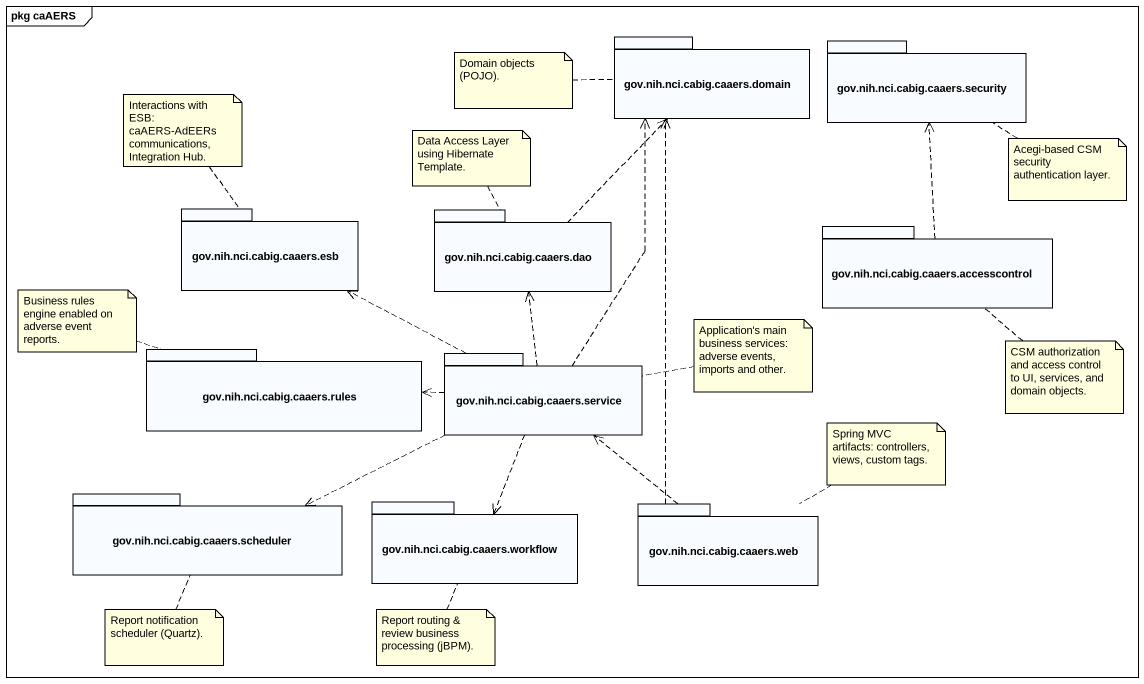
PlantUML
@startuml
mainframe pkg caAERS
package "gov.nih.nci.cabig.caaers.domain" as gov_nih_nci_cabig_caaers {
}
package "gov.nih.nci.cabig.caaers.security" as gov_nih_nci_cabig_caaers_2 {
}
package "gov.nih.nci.cabig.caaers.esb" as gov_nih_nci_cabig_caaers_esb {
}
package "gov.nih.nci.cabig.caaers.dao" as gov_nih_nci_cabig_caaers_dao {
}
package "gov.nih.nci.cabig.caaers.accesscontrol" as gov_nih_nci_cabig_caaers_3 {
}
package "gov.nih.nci.cabig.caaers.rules" as gov_nih_nci_cabig_caaers_4 {
}
package "gov.nih.nci.cabig.caaers.service" as gov_nih_nci_cabig_caaers_5 {
}
package "gov.nih.nci.cabig.caaers.scheduler" as gov_nih_nci_cabig_caaers_6 {
}
package "gov.nih.nci.cabig.caaers.workflow" as gov_nih_nci_cabig_caaers_7 {
}
package "gov.nih.nci.cabig.caaers.web" as gov_nih_nci_cabig_caaers_web {
}
gov_nih_nci_cabig_caaers_dao .up.> gov_nih_nci_cabig_caaers
gov_nih_nci_cabig_caaers_3 .up.> gov_nih_nci_cabig_caaers_2
gov_nih_nci_cabig_caaers_5 .up.> gov_nih_nci_cabig_caaers
gov_nih_nci_cabig_caaers_5 .left.> gov_nih_nci_cabig_caaers_esb
gov_nih_nci_cabig_caaers_5 .up.> gov_nih_nci_cabig_caaers_dao
gov_nih_nci_cabig_caaers_5 .left.> gov_nih_nci_cabig_caaers_4
gov_nih_nci_cabig_caaers_5 .left.> gov_nih_nci_cabig_caaers_6
gov_nih_nci_cabig_caaers_5 ..> gov_nih_nci_cabig_caaers_7
gov_nih_nci_cabig_caaers_web .up.> gov_nih_nci_cabig_caaers
gov_nih_nci_cabig_caaers_web .up.> gov_nih_nci_cabig_caaers_5
note top of gov_nih_nci_cabig_caaers_esb : Interactions with ESB: caAERS-AdEERs communications, Integration Hub.
note left of gov_nih_nci_cabig_caaers : Domain objects (POJO).
note top of gov_nih_nci_cabig_caaers_dao : Data Access Layer using Hibernate Template.
note bottom of gov_nih_nci_cabig_caaers_2 : Acegi-based CSM security authentication layer.
note left of gov_nih_nci_cabig_caaers_4 : Business rules engine enabled on adverse event reports.
note right of gov_nih_nci_cabig_caaers_5 : Application's main business services: adverse events, imports and other.
note bottom of gov_nih_nci_cabig_caaers_3 : CSM authorization and access control to UI, services, and domain objects.
note right of gov_nih_nci_cabig_caaers_web : Spring MVC artifacts: controllers, views, custom tags.
note bottom of gov_nih_nci_cabig_caaers_6 : Report notification scheduler (Quartz).
note bottom of gov_nih_nci_cabig_caaers_7 : Report routing & review business processing (jBPM).
@enduml
